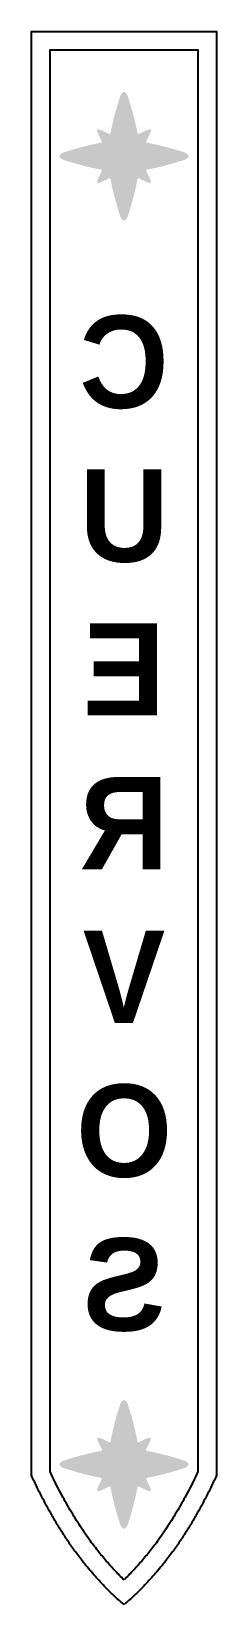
# Model space of a CAD drawing. Header units: metres. Extents: x -6.5 to 29.8, y -1.8 to 5.3.
# Drawn here: x 14.347 to 14.447, y 2.517 to 3.37 of the extents above; entities that cross this region are included whole.
import ezdxf

# ---------------------------------------------------------------- set-up
doc = ezdxf.new("R2010")
doc.units = ezdxf.units.M
for name, color, linetype, true_color in [('BANDERA$BORDE', 40, 'Continuous', 0xffbf00), ('BANDERA$ESTRELLAS$GRANDE', 252, 'Continuous', 0x696969), ('BANDERA$TEXTO', 5, 'Continuous', 0x0000ff)]:
    doc.layers.add(name, color=color, linetype=linetype, true_color=true_color)
doc.styles.add('Predeterminado', font='')
doc.styles.get('Predeterminado').set_extended_font_data('Arial')

msp = doc.modelspace()

# ---------------------------------------------------------------- hatches: boundary and pattern name
at = {"layer": 'BANDERA$ESTRELLAS$GRANDE', "extrusion": (0, 0, -1)}
msp.add_hatch(color=256, dxfattribs=at).paths.add_polyline_path([(-14.40898, 3.31074), (-14.41063, 3.31407), (-14.41082, 3.31449), (-14.411, 3.31489), (-14.41108, 3.31509), (-14.41116, 3.31529), (-14.41122, 3.31548), (-14.41128, 3.31566), (-14.41131, 3.31575), (-14.41133, 3.31584), (-14.41136, 3.31593), (-14.41138, 3.31602), (-14.41139, 3.31611), (-14.41141, 3.3162), (-14.41142, 3.31628), (-14.41143, 3.31637), (-14.41144, 3.31645), (-14.41144, 3.31649), (-14.41144, 3.31653), (-14.41144, 3.31657), (-14.41144, 3.31661), (-14.41144, 3.31665), (-14.41144, 3.31669), (-14.41144, 3.31673), (-14.41143, 3.31677), (-14.41143, 3.3168), (-14.41143, 3.31684), (-14.41142, 3.31688), (-14.41141, 3.31692), (-14.41141, 3.31695), (-14.4114, 3.31699), (-14.41136, 3.317), (-14.41132, 3.31701), (-14.41129, 3.31701), (-14.41125, 3.31702), (-14.41121, 3.31702), (-14.41117, 3.31703), (-14.41114, 3.31703), (-14.4111, 3.31703), (-14.41106, 3.31703), (-14.41102, 3.31703), (-14.41098, 3.31703), (-14.41094, 3.31703), (-14.4109, 3.31703), (-14.41086, 3.31703), (-14.41077, 3.31702), (-14.41069, 3.31701), (-14.4106, 3.317), (-14.41052, 3.31699), (-14.41043, 3.31697), (-14.41034, 3.31695), (-14.41025, 3.31693), (-14.41016, 3.3169), (-14.41007, 3.31688), (-14.40988, 3.31682), (-14.40969, 3.31675), (-14.4095, 3.31667), (-14.4093, 3.31659), (-14.40889, 3.31642), (-14.40519, 3.31462), (-14.40517, 3.31461), (-14.40516, 3.3146), (-14.40514, 3.31459), (-14.40512, 3.31458), (-14.4051, 3.31457), (-14.40508, 3.31456), (-14.40506, 3.31455), (-14.40504, 3.31455), (-14.40502, 3.31454), (-14.405, 3.31454), (-14.40498, 3.31453), (-14.40496, 3.31453), (-14.40494, 3.31452), (-14.40492, 3.31452), (-14.40489, 3.31452), (-14.40487, 3.31452), (-14.40485, 3.31452), (-14.40483, 3.31452), (-14.40481, 3.31452), (-14.40479, 3.31452), (-14.40477, 3.31452), (-14.40475, 3.31452), (-14.40472, 3.31452), (-14.4047, 3.31453), (-14.40468, 3.31453), (-14.40466, 3.31454), (-14.40464, 3.31454), (-14.40462, 3.31455), (-14.4046, 3.31455), (-14.40458, 3.31456), (-14.40456, 3.31457), (-14.40455, 3.31458), (-14.40453, 3.31459), (-14.40451, 3.31459), (-14.40449, 3.3146), (-14.40447, 3.31461), (-14.40446, 3.31463), (-14.40444, 3.31464), (-14.40442, 3.31465), (-14.4044, 3.31466), (-14.40439, 3.31468), (-14.40437, 3.31469), (-14.40436, 3.3147), (-14.40434, 3.31472), (-14.40433, 3.31473), (-14.40431, 3.31475), (-14.4043, 3.31477), (-14.40429, 3.31478), (-14.40427, 3.3148), (-14.40426, 3.31482), (-14.40425, 3.31484), (-14.40424, 3.31485), (-14.40423, 3.31487), (-14.40422, 3.31489), (-14.40421, 3.31491), (-14.4042, 3.31493), (-14.40419, 3.31495), (-14.40418, 3.31497), (-14.40418, 3.31499), (-14.40417, 3.31501), (-14.40416, 3.31503), (-14.40416, 3.31505), (-14.40415, 3.31507), (-14.40415, 3.31509), (-14.40374, 3.31731), (-14.40323, 3.3197), (-14.40267, 3.32215), (-14.40208, 3.32455), (-14.40133, 3.32735), (-14.39942, 3.33374), (-14.39909, 3.33477), (-14.39899, 3.33506), (-14.39889, 3.33534), (-14.39884, 3.33547), (-14.39878, 3.33559), (-14.39873, 3.33571), (-14.39867, 3.33583), (-14.39861, 3.33594), (-14.39855, 3.33605), (-14.39848, 3.33616), (-14.39845, 3.33621), (-14.39841, 3.33626), (-14.39838, 3.33631), (-14.39834, 3.33636), (-14.3983, 3.33641), (-14.39826, 3.33646), (-14.39822, 3.33651), (-14.39818, 3.33656), (-14.39814, 3.3366), (-14.3981, 3.33665), (-14.39805, 3.3367), (-14.39801, 3.33674), (-14.39796, 3.33679), (-14.39791, 3.33683), (-14.39786, 3.33688), (-14.39781, 3.33692), (-14.39771, 3.33701), (-14.39759, 3.33709), (-14.39747, 3.33718), (-14.39735, 3.33726), (-14.39722, 3.33735), (-14.39708, 3.33743), (-14.39693, 3.33752), (-14.39678, 3.33743), (-14.39664, 3.33735), (-14.39651, 3.33726), (-14.39638, 3.33718), (-14.39626, 3.33709), (-14.39615, 3.33701), (-14.39604, 3.33692), (-14.39599, 3.33688), (-14.39594, 3.33683), (-14.39589, 3.33679), (-14.39585, 3.33674), (-14.3958, 3.3367), (-14.39576, 3.33665), (-14.39571, 3.3366), (-14.39567, 3.33656), (-14.39563, 3.33651), (-14.39559, 3.33646), (-14.39555, 3.33641), (-14.39551, 3.33636), (-14.39548, 3.33631), (-14.39544, 3.33626), (-14.39541, 3.33621), (-14.39537, 3.33616), (-14.39531, 3.33605), (-14.39525, 3.33594), (-14.39519, 3.33583), (-14.39513, 3.33571), (-14.39507, 3.33559), (-14.39502, 3.33547), (-14.39497, 3.33534), (-14.39486, 3.33506), (-14.39476, 3.33477), (-14.39324, 3.32985), (-14.39252, 3.32735), (-14.39177, 3.32455), (-14.39118, 3.32215), (-14.39062, 3.3197), (-14.39012, 3.31731), (-14.3897, 3.31509), (-14.3897, 3.31507), (-14.38969, 3.31505), (-14.38969, 3.31503), (-14.38968, 3.31501), (-14.38968, 3.31499), (-14.38967, 3.31497), (-14.38966, 3.31495), (-14.38966, 3.31493), (-14.38965, 3.31491), (-14.38964, 3.31489), (-14.38963, 3.31487), (-14.38962, 3.31485), (-14.38961, 3.31484), (-14.38959, 3.31482), (-14.38958, 3.3148), (-14.38957, 3.31478), (-14.38956, 3.31477), (-14.38954, 3.31475), (-14.38953, 3.31473), (-14.38951, 3.31472), (-14.3895, 3.3147), (-14.38948, 3.31469), (-14.38947, 3.31468), (-14.38945, 3.31466), (-14.38943, 3.31465), (-14.38941, 3.31464), (-14.3894, 3.31463), (-14.38938, 3.31461), (-14.38936, 3.3146), (-14.38934, 3.31459), (-14.38933, 3.31459), (-14.38931, 3.31458), (-14.38929, 3.31457), (-14.38927, 3.31456), (-14.38925, 3.31455), (-14.38923, 3.31455), (-14.38921, 3.31454), (-14.38919, 3.31454), (-14.38917, 3.31453), (-14.38915, 3.31453), (-14.38913, 3.31452), (-14.38911, 3.31452), (-14.38909, 3.31452), (-14.38907, 3.31452), (-14.38904, 3.31452), (-14.38902, 3.31452), (-14.389, 3.31452), (-14.38898, 3.31452), (-14.38896, 3.31452), (-14.38894, 3.31452), (-14.38892, 3.31452), (-14.3889, 3.31453), (-14.38887, 3.31453), (-14.38885, 3.31454), (-14.38883, 3.31454), (-14.38881, 3.31455), (-14.38879, 3.31455), (-14.38877, 3.31456), (-14.38875, 3.31457), (-14.38873, 3.31458), (-14.38872, 3.31459), (-14.3887, 3.3146), (-14.38868, 3.31461), (-14.38866, 3.31462), (-14.38538, 3.31622), (-14.38496, 3.31642), (-14.38455, 3.31659), (-14.38436, 3.31667), (-14.38416, 3.31675), (-14.38397, 3.31682), (-14.38378, 3.31688), (-14.38369, 3.3169), (-14.3836, 3.31693), (-14.38351, 3.31695), (-14.38342, 3.31697), (-14.38334, 3.31699), (-14.38325, 3.317), (-14.38316, 3.31701), (-14.38308, 3.31702), (-14.383, 3.31703), (-14.38296, 3.31703), (-14.38292, 3.31703), (-14.38288, 3.31703), (-14.38284, 3.31703), (-14.3828, 3.31703), (-14.38276, 3.31703), (-14.38272, 3.31703), (-14.38268, 3.31703), (-14.38264, 3.31702), (-14.3826, 3.31702), (-14.38257, 3.31701), (-14.38253, 3.31701), (-14.38249, 3.317), (-14.38246, 3.31699), (-14.38245, 3.31695), (-14.38244, 3.31692), (-14.38243, 3.31688), (-14.38243, 3.31684), (-14.38242, 3.3168), (-14.38242, 3.31677), (-14.38242, 3.31673), (-14.38241, 3.31669), (-14.38241, 3.31665), (-14.38241, 3.31661), (-14.38241, 3.31657), (-14.38241, 3.31653), (-14.38241, 3.31649), (-14.38242, 3.31645), (-14.38242, 3.31637), (-14.38243, 3.31628), (-14.38244, 3.3162), (-14.38246, 3.31611), (-14.38248, 3.31602), (-14.3825, 3.31593), (-14.38252, 3.31584), (-14.38254, 3.31575), (-14.38257, 3.31566), (-14.38263, 3.31548), (-14.3827, 3.31529), (-14.38277, 3.31509), (-14.38285, 3.31489), (-14.38303, 3.31449), (-14.38322, 3.31407), (-14.38488, 3.31072), (-14.38489, 3.3107), (-14.3849, 3.31068), (-14.38491, 3.31067), (-14.38491, 3.31065), (-14.38492, 3.31063), (-14.38492, 3.31061), (-14.38493, 3.31059), (-14.38493, 3.31057), (-14.38494, 3.31055), (-14.38494, 3.31053), (-14.38494, 3.31051), (-14.38495, 3.31049), (-14.38495, 3.31047), (-14.38495, 3.31045), (-14.38495, 3.31043), (-14.38495, 3.31041), (-14.38495, 3.31039), (-14.38495, 3.31037), (-14.38494, 3.31035), (-14.38494, 3.31032), (-14.38494, 3.3103), (-14.38493, 3.31028), (-14.38493, 3.31026), (-14.38492, 3.31025), (-14.38492, 3.31023), (-14.38491, 3.31021), (-14.38491, 3.31019), (-14.3849, 3.31017), (-14.38489, 3.31015), (-14.38488, 3.31013), (-14.38488, 3.31012), (-14.38487, 3.3101), (-14.38486, 3.31008), (-14.38485, 3.31006), (-14.38484, 3.31005), (-14.38482, 3.31003), (-14.38481, 3.31002), (-14.3848, 3.31), (-14.38479, 3.30998), (-14.38477, 3.30997), (-14.38476, 3.30995), (-14.38475, 3.30994), (-14.38473, 3.30992), (-14.38472, 3.30991), (-14.3847, 3.3099), (-14.38469, 3.30988), (-14.38467, 3.30987), (-14.38465, 3.30986), (-14.38464, 3.30985), (-14.38462, 3.30984), (-14.3846, 3.30983), (-14.38458, 3.30982), (-14.38456, 3.30981), (-14.38455, 3.3098), (-14.38453, 3.30979), (-14.38451, 3.30978), (-14.38449, 3.30978), (-14.38447, 3.30977), (-14.38445, 3.30976), (-14.38443, 3.30976), (-14.38441, 3.30975), (-14.3844, 3.30975), (-14.38438, 3.30975), (-14.38215, 3.30933), (-14.37976, 3.30883), (-14.3773, 3.30827), (-14.3749, 3.30768), (-14.3721, 3.30692), (-14.3657, 3.30501), (-14.36468, 3.30469), (-14.36438, 3.30458), (-14.36411, 3.30448), (-14.36398, 3.30443), (-14.36385, 3.30437), (-14.36373, 3.30432), (-14.36362, 3.30426), (-14.3635, 3.3042), (-14.36339, 3.30414), (-14.36329, 3.30407), (-14.36324, 3.30404), (-14.36318, 3.304), (-14.36313, 3.30397), (-14.36308, 3.30393), (-14.36303, 3.30389), (-14.36299, 3.30386), (-14.36294, 3.30382), (-14.36289, 3.30377), (-14.36284, 3.30373), (-14.3628, 3.30369), (-14.36275, 3.30365), (-14.3627, 3.3036), (-14.36266, 3.30355), (-14.36261, 3.30351), (-14.36257, 3.30346), (-14.36253, 3.3034), (-14.36244, 3.3033), (-14.36235, 3.30319), (-14.36227, 3.30307), (-14.36218, 3.30294), (-14.3621, 3.30281), (-14.36201, 3.30267), (-14.36193, 3.30252), (-14.36201, 3.30237), (-14.3621, 3.30223), (-14.36218, 3.3021), (-14.36227, 3.30197), (-14.36235, 3.30185), (-14.36244, 3.30174), (-14.36253, 3.30163), (-14.36257, 3.30158), (-14.36261, 3.30153), (-14.36266, 3.30149), (-14.3627, 3.30144), (-14.36275, 3.30139), (-14.3628, 3.30135), (-14.36284, 3.30131), (-14.36289, 3.30126), (-14.36294, 3.30122), (-14.36299, 3.30118), (-14.36303, 3.30114), (-14.36308, 3.30111), (-14.36313, 3.30107), (-14.36318, 3.30104), (-14.36324, 3.301), (-14.36329, 3.30097), (-14.36339, 3.3009), (-14.3635, 3.30084), (-14.36362, 3.30078), (-14.36373, 3.30072), (-14.36385, 3.30067), (-14.36398, 3.30061), (-14.36411, 3.30056), (-14.36438, 3.30045), (-14.36468, 3.30035), (-14.36959, 3.29884), (-14.3721, 3.29812), (-14.3749, 3.29736), (-14.3773, 3.29677), (-14.37976, 3.29621), (-14.38215, 3.29571), (-14.38438, 3.29529), (-14.3844, 3.29529), (-14.38441, 3.29528), (-14.38443, 3.29528), (-14.38445, 3.29527), (-14.38447, 3.29527), (-14.38449, 3.29526), (-14.38451, 3.29525), (-14.38453, 3.29525), (-14.38455, 3.29524), (-14.38456, 3.29523), (-14.38458, 3.29522), (-14.3846, 3.29521), (-14.38462, 3.2952), (-14.38464, 3.29519), (-14.38465, 3.29518), (-14.38467, 3.29517), (-14.38469, 3.29515), (-14.3847, 3.29514), (-14.38472, 3.29513), (-14.38473, 3.29511), (-14.38475, 3.2951), (-14.38476, 3.29509), (-14.38477, 3.29507), (-14.38479, 3.29505), (-14.3848, 3.29504), (-14.38481, 3.29502), (-14.38482, 3.29501), (-14.38484, 3.29499), (-14.38485, 3.29497), (-14.38486, 3.29496), (-14.38487, 3.29494), (-14.38488, 3.29492), (-14.38488, 3.2949), (-14.38489, 3.29489), (-14.3849, 3.29487), (-14.38491, 3.29485), (-14.38491, 3.29483), (-14.38492, 3.29481), (-14.38492, 3.29479), (-14.38493, 3.29477), (-14.38493, 3.29475), (-14.38494, 3.29473), (-14.38494, 3.29471), (-14.38494, 3.29469), (-14.38495, 3.29467), (-14.38495, 3.29465), (-14.38495, 3.29463), (-14.38495, 3.29461), (-14.38495, 3.29459), (-14.38495, 3.29457), (-14.38495, 3.29455), (-14.38494, 3.29453), (-14.38494, 3.29451), (-14.38494, 3.29449), (-14.38493, 3.29447), (-14.38493, 3.29445), (-14.38492, 3.29443), (-14.38492, 3.29441), (-14.38491, 3.29439), (-14.38491, 3.29437), (-14.3849, 3.29435), (-14.38489, 3.29434), (-14.38488, 3.29432), (-14.38322, 3.29097), (-14.38303, 3.29055), (-14.38285, 3.29015), (-14.38277, 3.28995), (-14.3827, 3.28975), (-14.38263, 3.28956), (-14.38257, 3.28938), (-14.38254, 3.28928), (-14.38252, 3.28919), (-14.3825, 3.2891), (-14.38248, 3.28902), (-14.38246, 3.28893), (-14.38244, 3.28884), (-14.38243, 3.28876), (-14.38242, 3.28867), (-14.38242, 3.28859), (-14.38241, 3.28855), (-14.38241, 3.28851), (-14.38241, 3.28847), (-14.38241, 3.28843), (-14.38241, 3.28839), (-14.38241, 3.28835), (-14.38242, 3.28831), (-14.38242, 3.28827), (-14.38242, 3.28823), (-14.38243, 3.2882), (-14.38243, 3.28816), (-14.38244, 3.28812), (-14.38245, 3.28808), (-14.38246, 3.28805), (-14.38249, 3.28804), (-14.38253, 3.28803), (-14.38257, 3.28803), (-14.3826, 3.28802), (-14.38264, 3.28802), (-14.38268, 3.28801), (-14.38272, 3.28801), (-14.38276, 3.28801), (-14.3828, 3.288), (-14.38284, 3.288), (-14.38288, 3.288), (-14.38292, 3.288), (-14.38296, 3.28801), (-14.383, 3.28801), (-14.38308, 3.28802), (-14.38316, 3.28802), (-14.38325, 3.28804), (-14.38334, 3.28805), (-14.38342, 3.28807), (-14.38351, 3.28809), (-14.3836, 3.28811), (-14.38369, 3.28814), (-14.38378, 3.28816), (-14.38397, 3.28822), (-14.38416, 3.28829), (-14.38436, 3.28836), (-14.38455, 3.28844), (-14.38496, 3.28862), (-14.38538, 3.28881), (-14.38873, 3.29048), (-14.38874, 3.29048), (-14.38876, 3.29049), (-14.38878, 3.2905), (-14.3888, 3.29051), (-14.38882, 3.29051), (-14.38884, 3.29052), (-14.38886, 3.29052), (-14.38888, 3.29053), (-14.3889, 3.29053), (-14.38892, 3.29053), (-14.38894, 3.29054), (-14.38896, 3.29054), (-14.38898, 3.29054), (-14.389, 3.29054), (-14.38902, 3.29054), (-14.38904, 3.29054), (-14.38906, 3.29054), (-14.38908, 3.29054), (-14.3891, 3.29054), (-14.38912, 3.29053), (-14.38914, 3.29053), (-14.38916, 3.29053), (-14.38918, 3.29052), (-14.3892, 3.29052), (-14.38922, 3.29051), (-14.38924, 3.29051), (-14.38926, 3.2905), (-14.38928, 3.29049), (-14.38929, 3.29048), (-14.38931, 3.29048), (-14.38933, 3.29047), (-14.38935, 3.29046), (-14.38936, 3.29045), (-14.38938, 3.29044), (-14.3894, 3.29043), (-14.38941, 3.29042), (-14.38943, 3.29041), (-14.38945, 3.29039), (-14.38946, 3.29038), (-14.38948, 3.29037), (-14.38949, 3.29035), (-14.38951, 3.29034), (-14.38952, 3.29032), (-14.38954, 3.29031), (-14.38955, 3.29029), (-14.38956, 3.29028), (-14.38957, 3.29026), (-14.38959, 3.29025), (-14.3896, 3.29023), (-14.38961, 3.29021), (-14.38962, 3.29019), (-14.38963, 3.29018), (-14.38964, 3.29016), (-14.38965, 3.29014), (-14.38965, 3.29012), (-14.38966, 3.2901), (-14.38967, 3.29008), (-14.38968, 3.29006), (-14.38968, 3.29004), (-14.38969, 3.29003), (-14.38969, 3.29001), (-14.3897, 3.28999), (-14.3897, 3.28997), (-14.39011, 3.28774), (-14.39062, 3.28535), (-14.39118, 3.2829), (-14.39177, 3.28049), (-14.39252, 3.27769), (-14.39444, 3.2713), (-14.39476, 3.27027), (-14.39486, 3.26998), (-14.39497, 3.2697), (-14.39502, 3.26957), (-14.39507, 3.26945), (-14.39513, 3.26933), (-14.39519, 3.26921), (-14.39525, 3.2691), (-14.39531, 3.26899), (-14.39537, 3.26888), (-14.39541, 3.26883), (-14.39544, 3.26878), (-14.39548, 3.26873), (-14.39551, 3.26868), (-14.39555, 3.26863), (-14.39559, 3.26858), (-14.39563, 3.26853), (-14.39567, 3.26848), (-14.39571, 3.26844), (-14.39576, 3.26839), (-14.3958, 3.26834), (-14.39585, 3.2683), (-14.39589, 3.26825), (-14.39594, 3.26821), (-14.39599, 3.26816), (-14.39604, 3.26812), (-14.39615, 3.26803), (-14.39626, 3.26795), (-14.39638, 3.26786), (-14.39651, 3.26777), (-14.39664, 3.26769), (-14.39678, 3.2676), (-14.39693, 3.26752), (-14.39708, 3.2676), (-14.39722, 3.26769), (-14.39735, 3.26777), (-14.39747, 3.26786), (-14.39759, 3.26795), (-14.39771, 3.26803), (-14.39781, 3.26812), (-14.39786, 3.26816), (-14.39791, 3.26821), (-14.39796, 3.26825), (-14.39801, 3.2683), (-14.39805, 3.26834), (-14.3981, 3.26839), (-14.39814, 3.26844), (-14.39818, 3.26848), (-14.39822, 3.26853), (-14.39826, 3.26858), (-14.3983, 3.26863), (-14.39834, 3.26868), (-14.39838, 3.26873), (-14.39841, 3.26878), (-14.39845, 3.26883), (-14.39848, 3.26888), (-14.39855, 3.26899), (-14.39861, 3.2691), (-14.39867, 3.26921), (-14.39873, 3.26933), (-14.39878, 3.26945), (-14.39884, 3.26957), (-14.39889, 3.2697), (-14.39899, 3.26998), (-14.39909, 3.27027), (-14.40061, 3.27519), (-14.40133, 3.27769), (-14.40208, 3.28049), (-14.40268, 3.2829), (-14.40324, 3.28535), (-14.40374, 3.28774), (-14.40415, 3.28997), (-14.40416, 3.28999), (-14.40416, 3.29001), (-14.40417, 3.29003), (-14.40417, 3.29004), (-14.40418, 3.29006), (-14.40418, 3.29008), (-14.40419, 3.2901), (-14.4042, 3.29012), (-14.40421, 3.29014), (-14.40422, 3.29016), (-14.40423, 3.29018), (-14.40423, 3.29019), (-14.40425, 3.29021), (-14.40426, 3.29023), (-14.40427, 3.29025), (-14.40428, 3.29026), (-14.40429, 3.29028), (-14.40431, 3.29029), (-14.40432, 3.29031), (-14.40433, 3.29032), (-14.40435, 3.29034), (-14.40436, 3.29035), (-14.40438, 3.29037), (-14.40439, 3.29038), (-14.40441, 3.29039), (-14.40442, 3.29041), (-14.40444, 3.29042), (-14.40446, 3.29043), (-14.40447, 3.29044), (-14.40449, 3.29045), (-14.40451, 3.29046), (-14.40452, 3.29047), (-14.40454, 3.29048), (-14.40456, 3.29048), (-14.40458, 3.29049), (-14.4046, 3.2905), (-14.40461, 3.29051), (-14.40463, 3.29051), (-14.40465, 3.29052), (-14.40467, 3.29052), (-14.40469, 3.29053), (-14.40471, 3.29053), (-14.40473, 3.29053), (-14.40475, 3.29054), (-14.40477, 3.29054), (-14.40479, 3.29054), (-14.40481, 3.29054), (-14.40483, 3.29054), (-14.40485, 3.29054), (-14.40488, 3.29054), (-14.4049, 3.29054), (-14.40492, 3.29054), (-14.40494, 3.29053), (-14.40496, 3.29053), (-14.40498, 3.29053), (-14.405, 3.29052), (-14.40502, 3.29052), (-14.40503, 3.29051), (-14.40505, 3.29051), (-14.40507, 3.2905), (-14.40509, 3.29049), (-14.40511, 3.29048), (-14.40513, 3.29048), (-14.40848, 3.28881), (-14.40889, 3.28862), (-14.4093, 3.28844), (-14.4095, 3.28836), (-14.40969, 3.28829), (-14.40988, 3.28822), (-14.41007, 3.28816), (-14.41016, 3.28814), (-14.41025, 3.28811), (-14.41034, 3.28809), (-14.41043, 3.28807), (-14.41052, 3.28805), (-14.4106, 3.28804), (-14.41069, 3.28802), (-14.41077, 3.28802), (-14.41086, 3.28801), (-14.4109, 3.28801), (-14.41094, 3.288), (-14.41098, 3.288), (-14.41102, 3.288), (-14.41106, 3.288), (-14.4111, 3.28801), (-14.41114, 3.28801), (-14.41117, 3.28801), (-14.41121, 3.28802), (-14.41125, 3.28802), (-14.41129, 3.28803), (-14.41132, 3.28803), (-14.41136, 3.28804), (-14.4114, 3.28805), (-14.41141, 3.28808), (-14.41141, 3.28812), (-14.41142, 3.28816), (-14.41143, 3.2882), (-14.41143, 3.28823), (-14.41143, 3.28827), (-14.41144, 3.28831), (-14.41144, 3.28835), (-14.41144, 3.28839), (-14.41144, 3.28843), (-14.41144, 3.28847), (-14.41144, 3.28851), (-14.41144, 3.28855), (-14.41144, 3.28859), (-14.41143, 3.28867), (-14.41142, 3.28876), (-14.41141, 3.28884), (-14.41139, 3.28893), (-14.41138, 3.28902), (-14.41136, 3.2891), (-14.41133, 3.28919), (-14.41131, 3.28928), (-14.41128, 3.28938), (-14.41122, 3.28956), (-14.41116, 3.28975), (-14.41108, 3.28995), (-14.411, 3.29015), (-14.41082, 3.29055), (-14.41063, 3.29097), (-14.40897, 3.29432), (-14.40896, 3.29434), (-14.40895, 3.29435), (-14.40895, 3.29437), (-14.40894, 3.29439), (-14.40893, 3.29441), (-14.40893, 3.29443), (-14.40892, 3.29445), (-14.40892, 3.29447), (-14.40892, 3.29449), (-14.40891, 3.29451), (-14.40891, 3.29453), (-14.40891, 3.29455), (-14.40891, 3.29457), (-14.4089, 3.29459), (-14.4089, 3.29461), (-14.4089, 3.29463), (-14.40891, 3.29465), (-14.40891, 3.29467), (-14.40891, 3.29469), (-14.40891, 3.29471), (-14.40892, 3.29473), (-14.40892, 3.29475), (-14.40892, 3.29477), (-14.40893, 3.29479), (-14.40893, 3.29481), (-14.40894, 3.29483), (-14.40895, 3.29485), (-14.40895, 3.29487), (-14.40896, 3.29489), (-14.40897, 3.2949), (-14.40898, 3.29492), (-14.40899, 3.29494), (-14.409, 3.29496), (-14.40901, 3.29497), (-14.40902, 3.29499), (-14.40903, 3.29501), (-14.40904, 3.29502), (-14.40905, 3.29504), (-14.40907, 3.29505), (-14.40908, 3.29507), (-14.40909, 3.29509), (-14.40911, 3.2951), (-14.40912, 3.29511), (-14.40914, 3.29513), (-14.40915, 3.29514), (-14.40917, 3.29515), (-14.40918, 3.29517), (-14.4092, 3.29518), (-14.40922, 3.29519), (-14.40924, 3.2952), (-14.40925, 3.29521), (-14.40927, 3.29522), (-14.40929, 3.29523), (-14.40931, 3.29524), (-14.40933, 3.29525), (-14.40934, 3.29525), (-14.40936, 3.29526), (-14.40938, 3.29527), (-14.4094, 3.29527), (-14.40942, 3.29528), (-14.40944, 3.29528), (-14.40946, 3.29529), (-14.40948, 3.29529), (-14.4117, 3.29571), (-14.4141, 3.29621), (-14.41655, 3.29677), (-14.41895, 3.29736), (-14.42176, 3.29812), (-14.42815, 3.30003), (-14.42918, 3.30035), (-14.42947, 3.30045), (-14.42974, 3.30056), (-14.42987, 3.30061), (-14.43, 3.30067), (-14.43012, 3.30072), (-14.43024, 3.30078), (-14.43035, 3.30084), (-14.43046, 3.3009), (-14.43057, 3.30097), (-14.43062, 3.301), (-14.43067, 3.30104), (-14.43072, 3.30107), (-14.43077, 3.30111), (-14.43082, 3.30114), (-14.43087, 3.30118), (-14.43092, 3.30122), (-14.43096, 3.30126), (-14.43101, 3.30131), (-14.43106, 3.30135), (-14.4311, 3.30139), (-14.43115, 3.30144), (-14.43119, 3.30149), (-14.43124, 3.30153), (-14.43128, 3.30158), (-14.43133, 3.30163), (-14.43141, 3.30174), (-14.4315, 3.30185), (-14.43159, 3.30197), (-14.43167, 3.3021), (-14.43176, 3.30223), (-14.43184, 3.30237), (-14.43193, 3.30252), (-14.43184, 3.30267), (-14.43176, 3.30281), (-14.43167, 3.30294), (-14.43159, 3.30307), (-14.4315, 3.30319), (-14.43141, 3.3033), (-14.43133, 3.3034), (-14.43128, 3.30346), (-14.43124, 3.30351), (-14.43119, 3.30355), (-14.43115, 3.3036), (-14.4311, 3.30365), (-14.43106, 3.30369), (-14.43101, 3.30373), (-14.43096, 3.30377), (-14.43092, 3.30382), (-14.43087, 3.30386), (-14.43082, 3.30389), (-14.43077, 3.30393), (-14.43072, 3.30397), (-14.43067, 3.304), (-14.43062, 3.30404), (-14.43057, 3.30407), (-14.43046, 3.30414), (-14.43035, 3.3042), (-14.43024, 3.30426), (-14.43012, 3.30432), (-14.43, 3.30437), (-14.42987, 3.30443), (-14.42974, 3.30448), (-14.42947, 3.30458), (-14.42918, 3.30469), (-14.42426, 3.3062), (-14.42176, 3.30692), (-14.41895, 3.30768), (-14.41655, 3.30827), (-14.4141, 3.30883), (-14.4117, 3.30933), (-14.40948, 3.30975), (-14.40946, 3.30975), (-14.40944, 3.30975), (-14.40942, 3.30976), (-14.4094, 3.30976), (-14.40938, 3.30977), (-14.40936, 3.30978), (-14.40934, 3.30978), (-14.40933, 3.30979), (-14.40931, 3.3098), (-14.40929, 3.30981), (-14.40927, 3.30982), (-14.40925, 3.30983), (-14.40924, 3.30984), (-14.40922, 3.30985), (-14.4092, 3.30986), (-14.40918, 3.30987), (-14.40917, 3.30988), (-14.40915, 3.3099), (-14.40914, 3.30991), (-14.40912, 3.30992), (-14.40911, 3.30994), (-14.40909, 3.30995), (-14.40908, 3.30997), (-14.40907, 3.30998), (-14.40905, 3.31), (-14.40904, 3.31002), (-14.40903, 3.31003), (-14.40902, 3.31005), (-14.40901, 3.31006), (-14.409, 3.31008), (-14.40899, 3.3101), (-14.40898, 3.31012), (-14.40897, 3.31013), (-14.40896, 3.31015), (-14.40895, 3.31017), (-14.40895, 3.31019), (-14.40894, 3.31021), (-14.40893, 3.31023), (-14.40893, 3.31025), (-14.40892, 3.31026), (-14.40892, 3.31028), (-14.40892, 3.3103), (-14.40891, 3.31032), (-14.40891, 3.31035), (-14.40891, 3.31037), (-14.40891, 3.31039), (-14.4089, 3.31041), (-14.4089, 3.31043), (-14.4089, 3.31045), (-14.40891, 3.31047), (-14.40891, 3.31049), (-14.40891, 3.31051), (-14.40891, 3.31053), (-14.40892, 3.31055), (-14.40892, 3.31057), (-14.40892, 3.31059), (-14.40893, 3.31061), (-14.40893, 3.31063), (-14.40894, 3.31065), (-14.40895, 3.31067), (-14.40895, 3.31068), (-14.40896, 3.3107), (-14.40897, 3.31072)], flags=0)
at = {"layer": 'BANDERA$ESTRELLAS$GRANDE'}
msp.add_hatch(color=256, dxfattribs=at).paths.add_polyline_path([(14.40898, 2.58523), (14.41063, 2.5819), (14.41082, 2.58148), (14.411, 2.58108), (14.41108, 2.58088), (14.41116, 2.58068), (14.41122, 2.58049), (14.41128, 2.58031), (14.41131, 2.58022), (14.41133, 2.58012), (14.41136, 2.58004), (14.41138, 2.57995), (14.41139, 2.57986), (14.41141, 2.57977), (14.41142, 2.57969), (14.41143, 2.5796), (14.41144, 2.57952), (14.41144, 2.57948), (14.41144, 2.57944), (14.41144, 2.5794), (14.41144, 2.57936), (14.41144, 2.57932), (14.41144, 2.57928), (14.41144, 2.57924), (14.41143, 2.5792), (14.41143, 2.57917), (14.41143, 2.57913), (14.41142, 2.57909), (14.41141, 2.57905), (14.41141, 2.57902), (14.4114, 2.57898), (14.41136, 2.57897), (14.41132, 2.57896), (14.41129, 2.57896), (14.41125, 2.57895), (14.41121, 2.57895), (14.41117, 2.57894), (14.41114, 2.57894), (14.4111, 2.57894), (14.41106, 2.57894), (14.41102, 2.57894), (14.41098, 2.57894), (14.41094, 2.57894), (14.4109, 2.57894), (14.41086, 2.57894), (14.41077, 2.57895), (14.41069, 2.57896), (14.4106, 2.57897), (14.41052, 2.57898), (14.41043, 2.579), (14.41034, 2.57902), (14.41025, 2.57904), (14.41016, 2.57907), (14.41007, 2.57909), (14.40988, 2.57915), (14.40969, 2.57922), (14.4095, 2.5793), (14.4093, 2.57938), (14.40889, 2.57955), (14.40519, 2.58135), (14.40517, 2.58136), (14.40516, 2.58137), (14.40514, 2.58138), (14.40512, 2.58139), (14.4051, 2.5814), (14.40508, 2.58141), (14.40506, 2.58142), (14.40504, 2.58142), (14.40502, 2.58143), (14.405, 2.58143), (14.40498, 2.58144), (14.40496, 2.58144), (14.40494, 2.58145), (14.40492, 2.58145), (14.40489, 2.58145), (14.40487, 2.58145), (14.40485, 2.58145), (14.40483, 2.58145), (14.40481, 2.58145), (14.40479, 2.58145), (14.40477, 2.58145), (14.40475, 2.58145), (14.40472, 2.58145), (14.4047, 2.58144), (14.40468, 2.58144), (14.40466, 2.58143), (14.40464, 2.58143), (14.40462, 2.58142), (14.4046, 2.58142), (14.40458, 2.58141), (14.40456, 2.5814), (14.40455, 2.58139), (14.40453, 2.58138), (14.40451, 2.58137), (14.40449, 2.58137), (14.40447, 2.58135), (14.40446, 2.58134), (14.40444, 2.58133), (14.40442, 2.58132), (14.4044, 2.58131), (14.40439, 2.58129), (14.40437, 2.58128), (14.40436, 2.58127), (14.40434, 2.58125), (14.40433, 2.58124), (14.40431, 2.58122), (14.4043, 2.5812), (14.40429, 2.58119), (14.40427, 2.58117), (14.40426, 2.58115), (14.40425, 2.58113), (14.40424, 2.58112), (14.40423, 2.5811), (14.40422, 2.58108), (14.40421, 2.58106), (14.4042, 2.58104), (14.40419, 2.58102), (14.40418, 2.581), (14.40418, 2.58098), (14.40417, 2.58096), (14.40416, 2.58094), (14.40416, 2.58092), (14.40415, 2.5809), (14.40415, 2.58088), (14.40374, 2.57866), (14.40323, 2.57627), (14.40267, 2.57382), (14.40208, 2.57142), (14.40133, 2.56862), (14.39942, 2.56223), (14.39909, 2.5612), (14.39899, 2.56091), (14.39889, 2.56063), (14.39884, 2.5605), (14.39878, 2.56038), (14.39873, 2.56026), (14.39867, 2.56014), (14.39861, 2.56003), (14.39855, 2.55992), (14.39848, 2.55981), (14.39845, 2.55976), (14.39841, 2.55971), (14.39838, 2.55966), (14.39834, 2.55961), (14.3983, 2.55956), (14.39826, 2.55951), (14.39822, 2.55946), (14.39818, 2.55941), (14.39814, 2.55937), (14.3981, 2.55932), (14.39805, 2.55927), (14.39801, 2.55923), (14.39796, 2.55918), (14.39791, 2.55914), (14.39786, 2.55909), (14.39781, 2.55905), (14.39771, 2.55896), (14.39759, 2.55888), (14.39747, 2.55879), (14.39735, 2.55871), (14.39722, 2.55862), (14.39708, 2.55854), (14.39693, 2.55845), (14.39678, 2.55854), (14.39664, 2.55862), (14.39651, 2.55871), (14.39638, 2.55879), (14.39626, 2.55888), (14.39615, 2.55896), (14.39604, 2.55905), (14.39599, 2.55909), (14.39594, 2.55914), (14.39589, 2.55918), (14.39585, 2.55923), (14.3958, 2.55927), (14.39576, 2.55932), (14.39571, 2.55937), (14.39567, 2.55941), (14.39563, 2.55946), (14.39559, 2.55951), (14.39555, 2.55956), (14.39551, 2.55961), (14.39548, 2.55966), (14.39544, 2.55971), (14.39541, 2.55976), (14.39537, 2.55981), (14.39531, 2.55992), (14.39525, 2.56003), (14.39519, 2.56014), (14.39513, 2.56026), (14.39507, 2.56038), (14.39502, 2.5605), (14.39497, 2.56063), (14.39486, 2.56091), (14.39476, 2.5612), (14.39324, 2.56612), (14.39252, 2.56862), (14.39177, 2.57142), (14.39118, 2.57382), (14.39062, 2.57627), (14.39012, 2.57866), (14.3897, 2.58088), (14.3897, 2.5809), (14.38969, 2.58092), (14.38969, 2.58094), (14.38968, 2.58096), (14.38968, 2.58098), (14.38967, 2.581), (14.38966, 2.58102), (14.38966, 2.58104), (14.38965, 2.58106), (14.38964, 2.58108), (14.38963, 2.5811), (14.38962, 2.58112), (14.38961, 2.58113), (14.38959, 2.58115), (14.38958, 2.58117), (14.38957, 2.58119), (14.38956, 2.5812), (14.38954, 2.58122), (14.38953, 2.58124), (14.38951, 2.58125), (14.3895, 2.58127), (14.38948, 2.58128), (14.38947, 2.58129), (14.38945, 2.58131), (14.38943, 2.58132), (14.38941, 2.58133), (14.3894, 2.58134), (14.38938, 2.58135), (14.38936, 2.58137), (14.38934, 2.58137), (14.38933, 2.58138), (14.38931, 2.58139), (14.38929, 2.5814), (14.38927, 2.58141), (14.38925, 2.58142), (14.38923, 2.58142), (14.38921, 2.58143), (14.38919, 2.58143), (14.38917, 2.58144), (14.38915, 2.58144), (14.38913, 2.58145), (14.38911, 2.58145), (14.38909, 2.58145), (14.38907, 2.58145), (14.38904, 2.58145), (14.38902, 2.58145), (14.389, 2.58145), (14.38898, 2.58145), (14.38896, 2.58145), (14.38894, 2.58145), (14.38892, 2.58145), (14.3889, 2.58144), (14.38887, 2.58144), (14.38885, 2.58143), (14.38883, 2.58143), (14.38881, 2.58142), (14.38879, 2.58142), (14.38877, 2.58141), (14.38875, 2.5814), (14.38873, 2.58139), (14.38872, 2.58138), (14.3887, 2.58137), (14.38868, 2.58136), (14.38866, 2.58135), (14.38538, 2.57975), (14.38496, 2.57955), (14.38455, 2.57938), (14.38436, 2.5793), (14.38416, 2.57922), (14.38397, 2.57915), (14.38378, 2.57909), (14.38369, 2.57907), (14.3836, 2.57904), (14.38351, 2.57902), (14.38342, 2.579), (14.38334, 2.57898), (14.38325, 2.57897), (14.38316, 2.57896), (14.38308, 2.57895), (14.383, 2.57894), (14.38296, 2.57894), (14.38292, 2.57894), (14.38288, 2.57894), (14.38284, 2.57894), (14.3828, 2.57894), (14.38276, 2.57894), (14.38272, 2.57894), (14.38268, 2.57894), (14.38264, 2.57895), (14.3826, 2.57895), (14.38257, 2.57896), (14.38253, 2.57896), (14.38249, 2.57897), (14.38246, 2.57898), (14.38245, 2.57902), (14.38244, 2.57905), (14.38243, 2.57909), (14.38243, 2.57913), (14.38242, 2.57917), (14.38242, 2.5792), (14.38242, 2.57924), (14.38241, 2.57928), (14.38241, 2.57932), (14.38241, 2.57936), (14.38241, 2.5794), (14.38241, 2.57944), (14.38241, 2.57948), (14.38242, 2.57952), (14.38242, 2.5796), (14.38243, 2.57969), (14.38244, 2.57977), (14.38246, 2.57986), (14.38248, 2.57995), (14.3825, 2.58004), (14.38252, 2.58012), (14.38254, 2.58022), (14.38257, 2.58031), (14.38263, 2.58049), (14.3827, 2.58068), (14.38277, 2.58088), (14.38285, 2.58108), (14.38303, 2.58148), (14.38322, 2.5819), (14.38488, 2.58525), (14.38489, 2.58527), (14.3849, 2.58529), (14.38491, 2.5853), (14.38491, 2.58532), (14.38492, 2.58534), (14.38492, 2.58536), (14.38493, 2.58538), (14.38493, 2.5854), (14.38494, 2.58542), (14.38494, 2.58544), (14.38494, 2.58546), (14.38495, 2.58548), (14.38495, 2.5855), (14.38495, 2.58552), (14.38495, 2.58554), (14.38495, 2.58556), (14.38495, 2.58558), (14.38495, 2.5856), (14.38494, 2.58562), (14.38494, 2.58564), (14.38494, 2.58566), (14.38493, 2.58568), (14.38493, 2.5857), (14.38492, 2.58572), (14.38492, 2.58574), (14.38491, 2.58576), (14.38491, 2.58578), (14.3849, 2.5858), (14.38489, 2.58582), (14.38488, 2.58584), (14.38488, 2.58585), (14.38487, 2.58587), (14.38486, 2.58589), (14.38485, 2.5859), (14.38484, 2.58592), (14.38482, 2.58594), (14.38481, 2.58595), (14.3848, 2.58597), (14.38479, 2.58599), (14.38477, 2.586), (14.38476, 2.58602), (14.38475, 2.58603), (14.38473, 2.58605), (14.38472, 2.58606), (14.3847, 2.58607), (14.38469, 2.58609), (14.38467, 2.5861), (14.38465, 2.58611), (14.38464, 2.58612), (14.38462, 2.58613), (14.3846, 2.58614), (14.38458, 2.58615), (14.38456, 2.58616), (14.38455, 2.58617), (14.38453, 2.58618), (14.38451, 2.58619), (14.38449, 2.58619), (14.38447, 2.5862), (14.38445, 2.58621), (14.38443, 2.58621), (14.38441, 2.58622), (14.3844, 2.58622), (14.38438, 2.58622), (14.38215, 2.58664), (14.37976, 2.58714), (14.3773, 2.5877), (14.3749, 2.58829), (14.3721, 2.58905), (14.3657, 2.59096), (14.36468, 2.59128), (14.36438, 2.59139), (14.36411, 2.59149), (14.36398, 2.59154), (14.36385, 2.5916), (14.36373, 2.59165), (14.36362, 2.59171), (14.3635, 2.59177), (14.36339, 2.59183), (14.36329, 2.5919), (14.36324, 2.59193), (14.36318, 2.59197), (14.36313, 2.592), (14.36308, 2.59204), (14.36303, 2.59208), (14.36299, 2.59211), (14.36294, 2.59215), (14.36289, 2.59219), (14.36284, 2.59224), (14.3628, 2.59228), (14.36275, 2.59232), (14.3627, 2.59237), (14.36266, 2.59242), (14.36261, 2.59246), (14.36257, 2.59251), (14.36253, 2.59257), (14.36244, 2.59267), (14.36235, 2.59278), (14.36227, 2.5929), (14.36218, 2.59303), (14.3621, 2.59316), (14.36201, 2.5933), (14.36193, 2.59345), (14.36201, 2.5936), (14.3621, 2.59374), (14.36218, 2.59387), (14.36227, 2.594), (14.36235, 2.59412), (14.36244, 2.59423), (14.36253, 2.59434), (14.36257, 2.59439), (14.36261, 2.59444), (14.36266, 2.59448), (14.3627, 2.59453), (14.36275, 2.59458), (14.3628, 2.59462), (14.36284, 2.59466), (14.36289, 2.59471), (14.36294, 2.59475), (14.36299, 2.59479), (14.36303, 2.59482), (14.36308, 2.59486), (14.36313, 2.5949), (14.36318, 2.59493), (14.36324, 2.59497), (14.36329, 2.595), (14.36339, 2.59507), (14.3635, 2.59513), (14.36362, 2.59519), (14.36373, 2.59525), (14.36385, 2.5953), (14.36398, 2.59536), (14.36411, 2.59541), (14.36438, 2.59551), (14.36468, 2.59562), (14.36959, 2.59713), (14.3721, 2.59785), (14.3749, 2.59861), (14.3773, 2.5992), (14.37976, 2.59976), (14.38215, 2.60026), (14.38438, 2.60068), (14.3844, 2.60068), (14.38441, 2.60069), (14.38443, 2.60069), (14.38445, 2.6007), (14.38447, 2.6007), (14.38449, 2.60071), (14.38451, 2.60071), (14.38453, 2.60072), (14.38455, 2.60073), (14.38456, 2.60074), (14.38458, 2.60075), (14.3846, 2.60076), (14.38462, 2.60077), (14.38464, 2.60078), (14.38465, 2.60079), (14.38467, 2.6008), (14.38469, 2.60082), (14.3847, 2.60083), (14.38472, 2.60084), (14.38473, 2.60086), (14.38475, 2.60087), (14.38476, 2.60088), (14.38477, 2.6009), (14.38479, 2.60091), (14.3848, 2.60093), (14.38481, 2.60095), (14.38482, 2.60096), (14.38484, 2.60098), (14.38485, 2.601), (14.38486, 2.60101), (14.38487, 2.60103), (14.38488, 2.60105), (14.38488, 2.60106), (14.38489, 2.60108), (14.3849, 2.6011), (14.38491, 2.60112), (14.38491, 2.60114), (14.38492, 2.60116), (14.38492, 2.60118), (14.38493, 2.6012), (14.38493, 2.60122), (14.38494, 2.60124), (14.38494, 2.60126), (14.38494, 2.60128), (14.38495, 2.6013), (14.38495, 2.60132), (14.38495, 2.60134), (14.38495, 2.60136), (14.38495, 2.60138), (14.38495, 2.6014), (14.38495, 2.60142), (14.38494, 2.60144), (14.38494, 2.60146), (14.38494, 2.60148), (14.38493, 2.6015), (14.38493, 2.60152), (14.38492, 2.60154), (14.38492, 2.60156), (14.38491, 2.60158), (14.38491, 2.6016), (14.3849, 2.60161), (14.38489, 2.60163), (14.38488, 2.60165), (14.38322, 2.605), (14.38303, 2.60542), (14.38285, 2.60582), (14.38277, 2.60602), (14.3827, 2.60622), (14.38263, 2.60641), (14.38257, 2.60659), (14.38254, 2.60669), (14.38252, 2.60678), (14.3825, 2.60687), (14.38248, 2.60695), (14.38246, 2.60704), (14.38244, 2.60713), (14.38243, 2.60721), (14.38242, 2.6073), (14.38242, 2.60738), (14.38241, 2.60742), (14.38241, 2.60746), (14.38241, 2.6075), (14.38241, 2.60754), (14.38241, 2.60758), (14.38241, 2.60762), (14.38242, 2.60766), (14.38242, 2.6077), (14.38242, 2.60774), (14.38243, 2.60777), (14.38243, 2.60781), (14.38244, 2.60785), (14.38245, 2.60789), (14.38246, 2.60792), (14.38249, 2.60793), (14.38253, 2.60794), (14.38257, 2.60794), (14.3826, 2.60795), (14.38264, 2.60795), (14.38268, 2.60796), (14.38272, 2.60796), (14.38276, 2.60796), (14.3828, 2.60796), (14.38284, 2.60797), (14.38288, 2.60797), (14.38292, 2.60796), (14.38296, 2.60796), (14.383, 2.60796), (14.38308, 2.60795), (14.38316, 2.60794), (14.38325, 2.60793), (14.38334, 2.60792), (14.38342, 2.6079), (14.38351, 2.60788), (14.3836, 2.60786), (14.38369, 2.60783), (14.38378, 2.60781), (14.38397, 2.60775), (14.38416, 2.60768), (14.38436, 2.60761), (14.38455, 2.60752), (14.38496, 2.60735), (14.38538, 2.60716), (14.38873, 2.60549), (14.38874, 2.60549), (14.38876, 2.60548), (14.38878, 2.60547), (14.3888, 2.60546), (14.38882, 2.60546), (14.38884, 2.60545), (14.38886, 2.60545), (14.38888, 2.60544), (14.3889, 2.60544), (14.38892, 2.60544), (14.38894, 2.60543), (14.38896, 2.60543), (14.38898, 2.60543), (14.389, 2.60543), (14.38902, 2.60543), (14.38904, 2.60543), (14.38906, 2.60543), (14.38908, 2.60543), (14.3891, 2.60543), (14.38912, 2.60544), (14.38914, 2.60544), (14.38916, 2.60544), (14.38918, 2.60545), (14.3892, 2.60545), (14.38922, 2.60546), (14.38924, 2.60546), (14.38926, 2.60547), (14.38928, 2.60548), (14.38929, 2.60549), (14.38931, 2.60549), (14.38933, 2.6055), (14.38935, 2.60551), (14.38936, 2.60552), (14.38938, 2.60553), (14.3894, 2.60554), (14.38941, 2.60555), (14.38943, 2.60556), (14.38945, 2.60558), (14.38946, 2.60559), (14.38948, 2.6056), (14.38949, 2.60562), (14.38951, 2.60563), (14.38952, 2.60565), (14.38954, 2.60566), (14.38955, 2.60568), (14.38956, 2.60569), (14.38957, 2.60571), (14.38959, 2.60572), (14.3896, 2.60574), (14.38961, 2.60576), (14.38962, 2.60578), (14.38963, 2.60579), (14.38964, 2.60581), (14.38965, 2.60583), (14.38965, 2.60585), (14.38966, 2.60587), (14.38967, 2.60589), (14.38968, 2.60591), (14.38968, 2.60592), (14.38969, 2.60594), (14.38969, 2.60596), (14.3897, 2.60598), (14.3897, 2.606), (14.39011, 2.60823), (14.39062, 2.61062), (14.39118, 2.61307), (14.39177, 2.61548), (14.39252, 2.61828), (14.39444, 2.62467), (14.39476, 2.6257), (14.39486, 2.62599), (14.39497, 2.62627), (14.39502, 2.6264), (14.39507, 2.62652), (14.39513, 2.62664), (14.39519, 2.62676), (14.39525, 2.62687), (14.39531, 2.62698), (14.39537, 2.62709), (14.39541, 2.62714), (14.39544, 2.62719), (14.39548, 2.62724), (14.39551, 2.62729), (14.39555, 2.62734), (14.39559, 2.62739), (14.39563, 2.62744), (14.39567, 2.62749), (14.39571, 2.62753), (14.39576, 2.62758), (14.3958, 2.62763), (14.39585, 2.62767), (14.39589, 2.62772), (14.39594, 2.62776), (14.39599, 2.62781), (14.39604, 2.62785), (14.39615, 2.62794), (14.39626, 2.62802), (14.39638, 2.62811), (14.39651, 2.6282), (14.39664, 2.62828), (14.39678, 2.62837), (14.39693, 2.62845), (14.39708, 2.62837), (14.39722, 2.62828), (14.39735, 2.6282), (14.39747, 2.62811), (14.39759, 2.62802), (14.39771, 2.62794), (14.39781, 2.62785), (14.39786, 2.62781), (14.39791, 2.62776), (14.39796, 2.62772), (14.39801, 2.62767), (14.39805, 2.62763), (14.3981, 2.62758), (14.39814, 2.62753), (14.39818, 2.62749), (14.39822, 2.62744), (14.39826, 2.62739), (14.3983, 2.62734), (14.39834, 2.62729), (14.39838, 2.62724), (14.39841, 2.62719), (14.39845, 2.62714), (14.39848, 2.62709), (14.39855, 2.62698), (14.39861, 2.62687), (14.39867, 2.62676), (14.39873, 2.62664), (14.39878, 2.62652), (14.39884, 2.6264), (14.39889, 2.62627), (14.39899, 2.62599), (14.39909, 2.6257), (14.40061, 2.62078), (14.40133, 2.61828), (14.40208, 2.61548), (14.40268, 2.61307), (14.40324, 2.61062), (14.40374, 2.60823), (14.40415, 2.606), (14.40416, 2.60598), (14.40416, 2.60596), (14.40417, 2.60594), (14.40417, 2.60592), (14.40418, 2.60591), (14.40418, 2.60589), (14.40419, 2.60587), (14.4042, 2.60585), (14.40421, 2.60583), (14.40422, 2.60581), (14.40423, 2.60579), (14.40423, 2.60578), (14.40425, 2.60576), (14.40426, 2.60574), (14.40427, 2.60572), (14.40428, 2.60571), (14.40429, 2.60569), (14.40431, 2.60568), (14.40432, 2.60566), (14.40433, 2.60565), (14.40435, 2.60563), (14.40436, 2.60562), (14.40438, 2.6056), (14.40439, 2.60559), (14.40441, 2.60558), (14.40442, 2.60556), (14.40444, 2.60555), (14.40446, 2.60554), (14.40447, 2.60553), (14.40449, 2.60552), (14.40451, 2.60551), (14.40452, 2.6055), (14.40454, 2.60549), (14.40456, 2.60549), (14.40458, 2.60548), (14.4046, 2.60547), (14.40461, 2.60546), (14.40463, 2.60546), (14.40465, 2.60545), (14.40467, 2.60545), (14.40469, 2.60544), (14.40471, 2.60544), (14.40473, 2.60544), (14.40475, 2.60543), (14.40477, 2.60543), (14.40479, 2.60543), (14.40481, 2.60543), (14.40483, 2.60543), (14.40485, 2.60543), (14.40488, 2.60543), (14.4049, 2.60543), (14.40492, 2.60543), (14.40494, 2.60544), (14.40496, 2.60544), (14.40498, 2.60544), (14.405, 2.60545), (14.40502, 2.60545), (14.40503, 2.60546), (14.40505, 2.60546), (14.40507, 2.60547), (14.40509, 2.60548), (14.40511, 2.60549), (14.40513, 2.60549), (14.40848, 2.60716), (14.40889, 2.60735), (14.4093, 2.60752), (14.4095, 2.60761), (14.40969, 2.60768), (14.40988, 2.60775), (14.41007, 2.60781), (14.41016, 2.60783), (14.41025, 2.60786), (14.41034, 2.60788), (14.41043, 2.6079), (14.41052, 2.60792), (14.4106, 2.60793), (14.41069, 2.60794), (14.41077, 2.60795), (14.41086, 2.60796), (14.4109, 2.60796), (14.41094, 2.60796), (14.41098, 2.60797), (14.41102, 2.60797), (14.41106, 2.60796), (14.4111, 2.60796), (14.41114, 2.60796), (14.41117, 2.60796), (14.41121, 2.60795), (14.41125, 2.60795), (14.41129, 2.60794), (14.41132, 2.60794), (14.41136, 2.60793), (14.4114, 2.60792), (14.41141, 2.60789), (14.41141, 2.60785), (14.41142, 2.60781), (14.41143, 2.60777), (14.41143, 2.60774), (14.41143, 2.6077), (14.41144, 2.60766), (14.41144, 2.60762), (14.41144, 2.60758), (14.41144, 2.60754), (14.41144, 2.6075), (14.41144, 2.60746), (14.41144, 2.60742), (14.41144, 2.60738), (14.41143, 2.6073), (14.41142, 2.60721), (14.41141, 2.60713), (14.41139, 2.60704), (14.41138, 2.60695), (14.41136, 2.60687), (14.41133, 2.60678), (14.41131, 2.60669), (14.41128, 2.60659), (14.41122, 2.60641), (14.41116, 2.60622), (14.41108, 2.60602), (14.411, 2.60582), (14.41082, 2.60542), (14.41063, 2.605), (14.40897, 2.60165), (14.40896, 2.60163), (14.40895, 2.60161), (14.40895, 2.6016), (14.40894, 2.60158), (14.40893, 2.60156), (14.40893, 2.60154), (14.40892, 2.60152), (14.40892, 2.6015), (14.40892, 2.60148), (14.40891, 2.60146), (14.40891, 2.60144), (14.40891, 2.60142), (14.40891, 2.6014), (14.4089, 2.60138), (14.4089, 2.60136), (14.4089, 2.60134), (14.40891, 2.60132), (14.40891, 2.6013), (14.40891, 2.60128), (14.40891, 2.60126), (14.40892, 2.60124), (14.40892, 2.60122), (14.40892, 2.6012), (14.40893, 2.60118), (14.40893, 2.60116), (14.40894, 2.60114), (14.40895, 2.60112), (14.40895, 2.6011), (14.40896, 2.60108), (14.40897, 2.60106), (14.40898, 2.60105), (14.40899, 2.60103), (14.409, 2.60101), (14.40901, 2.601), (14.40902, 2.60098), (14.40903, 2.60096), (14.40904, 2.60095), (14.40905, 2.60093), (14.40907, 2.60091), (14.40908, 2.6009), (14.40909, 2.60088), (14.40911, 2.60087), (14.40912, 2.60086), (14.40914, 2.60084), (14.40915, 2.60083), (14.40917, 2.60082), (14.40918, 2.6008), (14.4092, 2.60079), (14.40922, 2.60078), (14.40924, 2.60077), (14.40925, 2.60076), (14.40927, 2.60075), (14.40929, 2.60074), (14.40931, 2.60073), (14.40933, 2.60072), (14.40934, 2.60071), (14.40936, 2.60071), (14.40938, 2.6007), (14.4094, 2.6007), (14.40942, 2.60069), (14.40944, 2.60069), (14.40946, 2.60068), (14.40948, 2.60068), (14.4117, 2.60026), (14.4141, 2.59976), (14.41655, 2.5992), (14.41895, 2.59861), (14.42176, 2.59785), (14.42815, 2.59594), (14.42918, 2.59562), (14.42947, 2.59551), (14.42974, 2.59541), (14.42987, 2.59536), (14.43, 2.5953), (14.43012, 2.59525), (14.43024, 2.59519), (14.43035, 2.59513), (14.43046, 2.59507), (14.43057, 2.595), (14.43062, 2.59497), (14.43067, 2.59493), (14.43072, 2.5949), (14.43077, 2.59486), (14.43082, 2.59482), (14.43087, 2.59479), (14.43092, 2.59475), (14.43096, 2.59471), (14.43101, 2.59466), (14.43106, 2.59462), (14.4311, 2.59458), (14.43115, 2.59453), (14.43119, 2.59448), (14.43124, 2.59444), (14.43128, 2.59439), (14.43133, 2.59434), (14.43141, 2.59423), (14.4315, 2.59412), (14.43159, 2.594), (14.43167, 2.59387), (14.43176, 2.59374), (14.43184, 2.5936), (14.43193, 2.59345), (14.43184, 2.5933), (14.43176, 2.59316), (14.43167, 2.59303), (14.43159, 2.5929), (14.4315, 2.59278), (14.43141, 2.59267), (14.43133, 2.59257), (14.43128, 2.59251), (14.43124, 2.59246), (14.43119, 2.59242), (14.43115, 2.59237), (14.4311, 2.59232), (14.43106, 2.59228), (14.43101, 2.59224), (14.43096, 2.59219), (14.43092, 2.59215), (14.43087, 2.59211), (14.43082, 2.59208), (14.43077, 2.59204), (14.43072, 2.592), (14.43067, 2.59197), (14.43062, 2.59193), (14.43057, 2.5919), (14.43046, 2.59183), (14.43035, 2.59177), (14.43024, 2.59171), (14.43012, 2.59165), (14.43, 2.5916), (14.42987, 2.59154), (14.42974, 2.59149), (14.42947, 2.59139), (14.42918, 2.59128), (14.42426, 2.58977), (14.42176, 2.58905), (14.41895, 2.58829), (14.41655, 2.5877), (14.4141, 2.58714), (14.4117, 2.58664), (14.40948, 2.58622), (14.40946, 2.58622), (14.40944, 2.58622), (14.40942, 2.58621), (14.4094, 2.58621), (14.40938, 2.5862), (14.40936, 2.58619), (14.40934, 2.58619), (14.40933, 2.58618), (14.40931, 2.58617), (14.40929, 2.58616), (14.40927, 2.58615), (14.40925, 2.58614), (14.40924, 2.58613), (14.40922, 2.58612), (14.4092, 2.58611), (14.40918, 2.5861), (14.40917, 2.58609), (14.40915, 2.58607), (14.40914, 2.58606), (14.40912, 2.58605), (14.40911, 2.58603), (14.40909, 2.58602), (14.40908, 2.586), (14.40907, 2.58599), (14.40905, 2.58597), (14.40904, 2.58595), (14.40903, 2.58594), (14.40902, 2.58592), (14.40901, 2.5859), (14.409, 2.58589), (14.40899, 2.58587), (14.40898, 2.58585), (14.40897, 2.58584), (14.40896, 2.58582), (14.40895, 2.5858), (14.40895, 2.58578), (14.40894, 2.58576), (14.40893, 2.58574), (14.40893, 2.58572), (14.40892, 2.5857), (14.40892, 2.58568), (14.40892, 2.58566), (14.40891, 2.58564), (14.40891, 2.58562), (14.40891, 2.5856), (14.40891, 2.58558), (14.4089, 2.58556), (14.4089, 2.58554), (14.4089, 2.58552), (14.40891, 2.5855), (14.40891, 2.58548), (14.40891, 2.58546), (14.40891, 2.58544), (14.40892, 2.58542), (14.40892, 2.5854), (14.40892, 2.58538), (14.40893, 2.58536), (14.40893, 2.58534), (14.40894, 2.58532), (14.40895, 2.5853), (14.40895, 2.58529), (14.40896, 2.58527), (14.40897, 2.58525)], flags=0)

# ---------------------------------------------------------------- linework, layer by layer
at = {"layer": 'BANDERA$BORDE'}
for points in [[(14.34693, 2.58733), (14.34693, 3.37012), (14.44693, 3.37012), (14.44693, 2.58733)], [(14.35693, 2.58954), (14.35693, 3.36012), (14.43693, 3.36012), (14.43693, 2.58954)]]:
    msp.add_lwpolyline(points, dxfattribs=at)
for points in [[(14.39693, 2.51746), (14.36798, 2.5417), (14.34693, 2.58733)], [(14.39693, 2.53088), (14.37431, 2.55257), (14.35693, 2.58954)], [(14.43693, 2.58954), (14.41954, 2.55257), (14.39693, 2.53088)], [(14.44693, 2.58733), (14.42587, 2.5417), (14.39693, 2.51746)]]:
    msp.add_open_spline(points, degree=2, dxfattribs=at)

# ---------------------------------------------------------------- texts
at = {"layer": 'BANDERA$TEXTO', "extrusion": (0, 0, -1), "insert": (14.39693, 3.21605), "char_height": 0.05, "width": 0.1804945, "attachment_point": 2, "text_direction": (-1, 0, 0), "style": 'Predeterminado'}
msp.add_mtext('{\\fBahnschrift|b1;C}\\P{\\fBahnschrift|b1;U}\\P{\\fBahnschrift|b1;E}\\P{\\fBahnschrift|b1;R}\\P{\\fBahnschrift|b1;V}\\P{\\fBahnschrift|b1;O}\\P{\\fBahnschrift|b1;S}\\P', dxfattribs=at)

doc.saveas('drawing.dxf')
